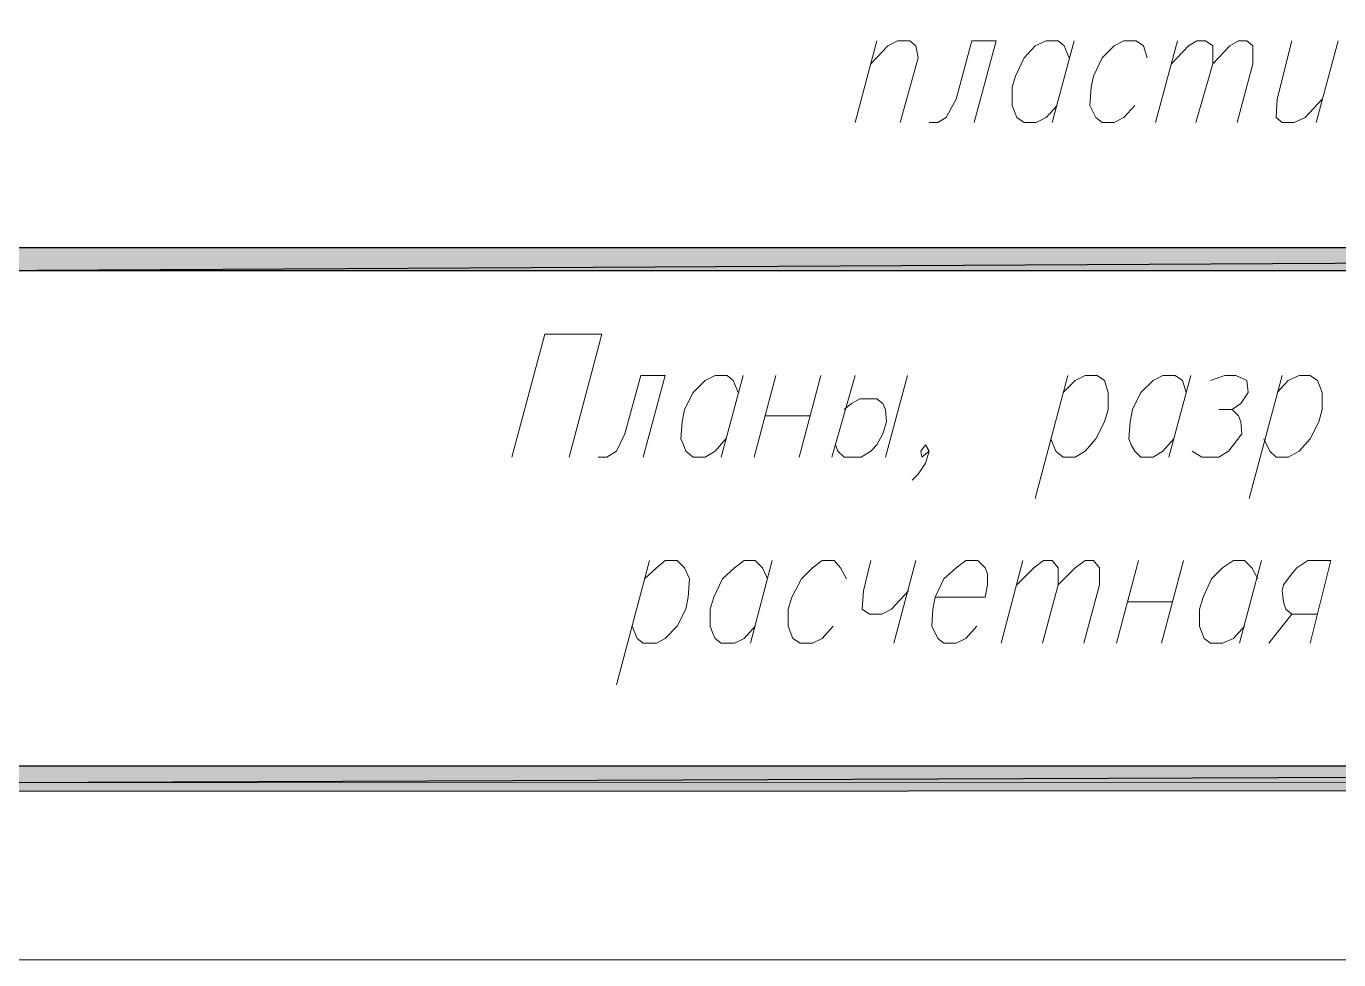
# Model space of a CAD drawing. Header units: millimetres. Extents: x -258556 to -95372, y 16759 to 83874.
# Drawn here: x -128268.38 to -128231.26, y 41411.4 to 41437.8 of the extents above; entities that cross this region are included whole.
import ezdxf
from ezdxf.xclip import XClip

# ---------------------------------------------------------------- set-up
doc = ezdxf.new("R2010")
doc.units = ezdxf.units.MM
doc.header["$LTSCALE"] = 0.5
doc.header["$XCLIPFRAME"] = 2

# ---------------------------------------------------------------- blocks, each defined once
blk = doc.blocks.new('MF13D4CA0')
at = {"color": 7, "linetype": 'Continuous', "lineweight": 5, "true_color": 0x000007}
blk.add_lwpolyline([(17.896, 582.899), (17.896, 11.049), (823.422, 11.049), (823.422, 582.899)], close=True, dxfattribs=at)

msp = doc.modelspace()

# ---------------------------------------------------------------- hatches: boundary and pattern name
at = {"true_color": 0x000007}
h = msp.add_hatch(color=7, dxfattribs=at)
h.paths.add_polyline_path([(-128336.362, 41416.87), (-128336.362, 41416.147), (-128151.253, 41416.87)])
h.paths.add_polyline_path([(-128336.362, 41416.147), (-128151.253, 41416.87), (-128150.53, 41416.182)])
h.paths.add_polyline_path([(-128151.253, 41416.87), (-128150.53, 41416.182), (-128151.253, 42001.108)])
h.paths.add_polyline_path([(-128150.53, 41416.182), (-128151.253, 42001.108), (-128150.53, 42001.762)])
h.paths.add_polyline_path([(-128151.253, 42001.108), (-128150.53, 42001.762), (-128963.796, 42001.108)])
h.paths.add_polyline_path([(-128150.53, 42001.762), (-128963.796, 42001.108), (-128964.484, 42001.762)])
h.paths.add_polyline_path([(-128963.796, 42001.108), (-128964.484, 42001.762), (-128963.796, 41416.87)])
h.paths.add_polyline_path([(-128964.484, 42001.762), (-128963.796, 41416.87), (-128964.484, 41416.182)])
h.paths.add_polyline_path([(-128963.796, 41416.87), (-128964.484, 41416.182), (-128336.362, 41416.733)])
h.paths.add_polyline_path([(-128964.484, 41416.182), (-128336.362, 41416.733), (-128336.362, 41416.044)])
h = msp.add_hatch(color=7, dxfattribs=at)
h.paths.add_polyline_path([(-128271.584, 41431.533), (-128271.584, 41430.879), (-128151.012, 41431.533)])
h.paths.add_polyline_path([(-128271.584, 41430.879), (-128151.012, 41431.533), (-128151.012, 41430.879)])

# ---------------------------------------------------------------- linework, layer by layer
at = {"color": 7, "linetype": 'Continuous', "lineweight": 5, "true_color": 0x000007}
msp.add_lwpolyline([(-128964.14, 41416.526), (-128150.875, 41416.388), (-128150.875, 42001.418), (-128964.14, 42001.418)], close=True, dxfattribs=at)
for points in [[(-128244.324, 41437.384), (-128244.943, 41435.078), (-128244.943, 41435.078)], [(-128244.496, 41436.73), (-128244.014, 41437.247), (-128243.739, 41437.384), (-128243.394, 41437.384), (-128243.222, 41437.247), (-128243.153, 41436.902), (-128243.67, 41435.078)], [(-128241.57, 41435.078), (-128240.951, 41437.384), (-128241.639, 41437.384), (-128242.086, 41435.732), (-128242.362, 41435.216), (-128242.603, 41435.078), (-128242.844, 41435.078)], [(-128239.23, 41435.56), (-128239.539, 41435.216), (-128239.815, 41435.078), (-128240.159, 41435.078), (-128240.365, 41435.216), (-128240.434, 41435.388), (-128240.503, 41435.56), (-128240.503, 41436.076), (-128240.4, 41436.386), (-128240.159, 41436.902), (-128239.849, 41437.247), (-128239.539, 41437.384), (-128239.195, 41437.384), (-128239.023, 41437.247), (-128238.885, 41436.902)], [(-128238.748, 41437.384), (-128239.367, 41435.078), (-128239.367, 41435.078)], [(-128236.683, 41436.902), (-128236.786, 41437.247), (-128236.992, 41437.384), (-128237.337, 41437.384), (-128237.612, 41437.247), (-128237.956, 41436.902), (-128238.197, 41436.386), (-128238.266, 41436.076), (-128238.3, 41435.56), (-128238.128, 41435.216), (-128237.956, 41435.078), (-128237.612, 41435.078), (-128237.337, 41435.216), (-128237.027, 41435.56)], [(-128235.822, 41437.384), (-128236.442, 41435.078), (-128236.442, 41435.078)], [(-128235.994, 41436.73), (-128235.512, 41437.247), (-128235.271, 41437.384), (-128235.03, 41437.384), (-128234.824, 41437.247), (-128234.824, 41436.73), (-128235.306, 41435.078)], [(-128234.824, 41436.73), (-128234.342, 41437.247), (-128234.101, 41437.384), (-128233.86, 41437.384), (-128233.688, 41437.247), (-128233.688, 41436.73), (-128234.136, 41435.078)], [(-128232.587, 41437.384), (-128233, 41435.732), (-128233.034, 41435.216), (-128232.862, 41435.078), (-128232.518, 41435.078), (-128232.208, 41435.216), (-128231.726, 41435.732)], [(-128231.279, 41437.384), (-128231.898, 41435.078), (-128231.898, 41435.078)], [(-128254.65, 41425.613), (-128253.72, 41429.089), (-128252.103, 41429.089), (-128253.032, 41425.613)], [(-128250.932, 41425.613), (-128250.313, 41427.919), (-128251.001, 41427.919), (-128251.449, 41426.267), (-128251.69, 41425.785), (-128251.965, 41425.613), (-128252.206, 41425.613)], [(-128248.592, 41426.129), (-128248.902, 41425.785), (-128249.177, 41425.613), (-128249.521, 41425.613), (-128249.728, 41425.785), (-128249.796, 41425.957), (-128249.865, 41426.129), (-128249.831, 41426.611), (-128249.762, 41426.955), (-128249.521, 41427.437), (-128249.177, 41427.781), (-128248.902, 41427.919), (-128248.557, 41427.919), (-128248.385, 41427.781), (-128248.248, 41427.437)], [(-128248.11, 41427.919), (-128248.729, 41425.613), (-128248.729, 41425.613)], [(-128247.181, 41427.919), (-128247.8, 41425.613), (-128247.8, 41425.613)], [(-128245.907, 41427.919), (-128246.527, 41425.613), (-128246.527, 41425.613)], [(-128244.943, 41427.919), (-128245.597, 41425.613), (-128245.597, 41425.613)], [(-128243.463, 41427.919), (-128244.083, 41425.613), (-128244.083, 41425.613)], [(-128238.92, 41427.919), (-128239.849, 41424.443), (-128239.849, 41424.443)], [(-128239.058, 41427.437), (-128238.713, 41427.781), (-128238.438, 41427.919), (-128238.094, 41427.919), (-128237.887, 41427.781), (-128237.784, 41427.437), (-128237.784, 41426.955), (-128237.887, 41426.611), (-128238.128, 41426.129), (-128238.438, 41425.785), (-128238.713, 41425.613), (-128239.058, 41425.613), (-128239.264, 41425.785), (-128239.402, 41426.129)], [(-128235.925, 41426.129), (-128236.235, 41425.785), (-128236.511, 41425.613), (-128236.855, 41425.613), (-128237.027, 41425.785), (-128237.13, 41425.957), (-128237.199, 41426.129), (-128237.164, 41426.611), (-128237.096, 41426.955), (-128236.855, 41427.437), (-128236.511, 41427.781), (-128236.235, 41427.919), (-128235.891, 41427.919), (-128235.684, 41427.781), (-128235.581, 41427.437)], [(-128235.443, 41427.919), (-128236.063, 41425.613), (-128236.063, 41425.613)], [(-128234.893, 41427.781), (-128234.48, 41427.919), (-128234.17, 41427.919), (-128233.86, 41427.781), (-128233.826, 41427.437), (-128234.032, 41427.127), (-128234.273, 41426.955), (-128234.652, 41426.955)], [(-128232.862, 41427.919), (-128233.791, 41424.443), (-128233.791, 41424.443)], [(-128233, 41427.437), (-128232.69, 41427.781), (-128232.38, 41427.919), (-128232.07, 41427.919), (-128231.864, 41427.781), (-128231.726, 41427.437), (-128231.726, 41426.955), (-128231.829, 41426.611), (-128232.07, 41426.129), (-128232.38, 41425.785), (-128232.69, 41425.613), (-128233.034, 41425.613), (-128233.206, 41425.785), (-128233.378, 41426.129)], [(-128245.253, 41426.955), (-128245.047, 41427.127), (-128244.806, 41427.265), (-128244.461, 41427.265), (-128244.324, 41427.265), (-128244.152, 41427.127), (-128244.083, 41426.955), (-128244.048, 41426.611), (-128244.152, 41426.267), (-128244.324, 41425.957), (-128244.496, 41425.785), (-128244.771, 41425.613), (-128245.253, 41425.613), (-128245.425, 41425.785), (-128245.494, 41425.957)], [(-128234.273, 41426.955), (-128234.101, 41426.783), (-128234.032, 41426.611), (-128233.998, 41426.267), (-128234.239, 41425.957), (-128234.376, 41425.785), (-128234.652, 41425.613), (-128235.134, 41425.613), (-128235.409, 41425.785)], [(-128247.49, 41426.783), (-128246.217, 41426.783), (-128246.217, 41426.783)], [(-128242.844, 41425.785), (-128243.05, 41425.613), (-128243.085, 41425.785), (-128242.947, 41425.957), (-128242.844, 41425.785), (-128242.947, 41425.441), (-128243.153, 41425.131), (-128243.326, 41424.959)], [(-128250.76, 41422.687), (-128251.69, 41419.176), (-128251.69, 41419.176)], [(-128250.898, 41422.171), (-128250.554, 41422.481), (-128250.313, 41422.687), (-128249.969, 41422.687), (-128249.762, 41422.481), (-128249.624, 41422.171), (-128249.659, 41421.655), (-128249.728, 41421.31), (-128249.969, 41420.829), (-128250.313, 41420.484), (-128250.554, 41420.347), (-128250.932, 41420.347), (-128251.104, 41420.484), (-128251.242, 41420.829)], [(-128247.766, 41420.829), (-128248.075, 41420.484), (-128248.351, 41420.347), (-128248.729, 41420.347), (-128248.902, 41420.484), (-128248.97, 41420.656), (-128249.039, 41420.829), (-128249.039, 41421.31), (-128248.936, 41421.655), (-128248.695, 41422.171), (-128248.351, 41422.481), (-128248.075, 41422.687), (-128247.766, 41422.687), (-128247.559, 41422.481), (-128247.422, 41422.171)], [(-128247.284, 41422.687), (-128247.903, 41420.347), (-128247.903, 41420.347)], [(-128245.184, 41422.171), (-128245.356, 41422.481), (-128245.528, 41422.687), (-128245.873, 41422.687), (-128246.148, 41422.481), (-128246.458, 41422.171), (-128246.733, 41421.655), (-128246.836, 41421.31), (-128246.836, 41420.829), (-128246.699, 41420.484), (-128246.492, 41420.347), (-128246.148, 41420.347), (-128245.873, 41420.484), (-128245.563, 41420.829)], [(-128244.496, 41422.687), (-128244.702, 41421.827), (-128244.737, 41421.31), (-128244.53, 41421.173), (-128244.186, 41421.173), (-128243.911, 41421.31), (-128243.429, 41421.827)], [(-128243.222, 41422.687), (-128243.842, 41420.347), (-128243.842, 41420.347)], [(-128242.672, 41421.655), (-128241.26, 41421.655), (-128241.192, 41421.999), (-128241.192, 41422.309), (-128241.26, 41422.481), (-128241.467, 41422.687), (-128241.811, 41422.687), (-128242.086, 41422.481), (-128242.431, 41422.171), (-128242.672, 41421.655), (-128242.74, 41421.31), (-128242.775, 41420.829), (-128242.603, 41420.484), (-128242.431, 41420.347), (-128242.086, 41420.347), (-128241.811, 41420.484), (-128241.501, 41420.829)], [(-128240.193, 41422.687), (-128240.813, 41420.347), (-128240.813, 41420.347)], [(-128240.365, 41421.999), (-128239.884, 41422.481), (-128239.608, 41422.687), (-128239.367, 41422.687), (-128239.195, 41422.481), (-128239.195, 41421.999), (-128239.643, 41420.347)], [(-128239.195, 41421.999), (-128238.713, 41422.481), (-128238.438, 41422.687), (-128238.197, 41422.687), (-128238.025, 41422.481), (-128238.025, 41421.999), (-128238.472, 41420.347)], [(-128236.924, 41422.687), (-128237.543, 41420.347), (-128237.543, 41420.347)], [(-128235.65, 41422.687), (-128236.27, 41420.347), (-128236.27, 41420.347)], [(-128233.929, 41420.829), (-128234.239, 41420.484), (-128234.549, 41420.347), (-128234.893, 41420.347), (-128235.065, 41420.484), (-128235.134, 41420.656), (-128235.203, 41420.829), (-128235.203, 41421.31), (-128235.099, 41421.655), (-128234.858, 41422.171), (-128234.549, 41422.481), (-128234.239, 41422.687), (-128233.929, 41422.687), (-128233.723, 41422.481), (-128233.55, 41422.171)], [(-128233.447, 41422.687), (-128234.067, 41420.347), (-128234.067, 41420.347)], [(-128232.07, 41420.347), (-128231.485, 41422.687), (-128232.139, 41422.687), (-128232.449, 41422.481), (-128232.587, 41422.309), (-128232.828, 41421.999), (-128232.862, 41421.827), (-128232.828, 41421.517), (-128232.759, 41421.31), (-128232.587, 41421.173), (-128231.864, 41421.173)], [(-128237.233, 41421.517), (-128235.96, 41421.517), (-128235.96, 41421.517)], [(-128233.241, 41420.347), (-128232.587, 41421.173), (-128232.587, 41421.173)]]:
    msp.add_lwpolyline(points, dxfattribs=at)
at = {"color": 7, "linetype": 'Continuous', "lineweight": -2, "true_color": 0x000007}
for points in [[(-128271.584, 41431.533), (-128271.584, 41430.879), (-128151.012, 41431.533)], [(-128271.584, 41430.879), (-128151.012, 41431.533), (-128151.012, 41430.879)], [(-128336.362, 41416.87), (-128336.362, 41416.147), (-128151.253, 41416.87)], [(-128336.362, 41416.147), (-128151.253, 41416.87), (-128150.53, 41416.182)]]:
    msp.add_lwpolyline(points, close=True, dxfattribs=at)

# ---------------------------------------------------------------- block references
at = {"color": 7, "true_color": 0xffffff}
ref = msp.add_blockref('MF13D4CA0', (-129002.656, 41399.901), dxfattribs=dict(at, xscale=1.040502, yscale=1.040502, zscale=1.040502))
XClip(ref).set_block_clipping_path([(17.9953933291, 10.8175456262), (823.5538829452, 582.7005601007)])

doc.saveas('drawing.dxf')
